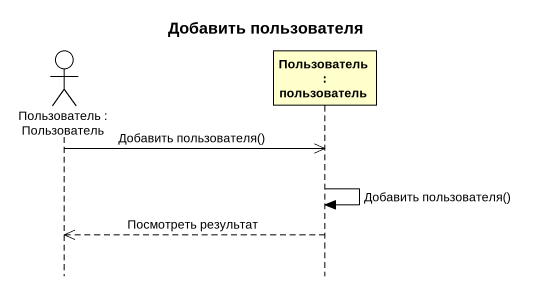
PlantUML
@startuml
title Добавить пользователя
hide footbox
actor "Пользователь : Пользователь" as Пользователь
participant "Пользователь : пользователь" as Пользователь_2

Пользователь ->> Пользователь_2 : Добавить пользователя()
Пользователь_2 -> Пользователь_2 : Добавить пользователя()
Пользователь_2 -->> Пользователь : Посмотреть результат
@enduml
